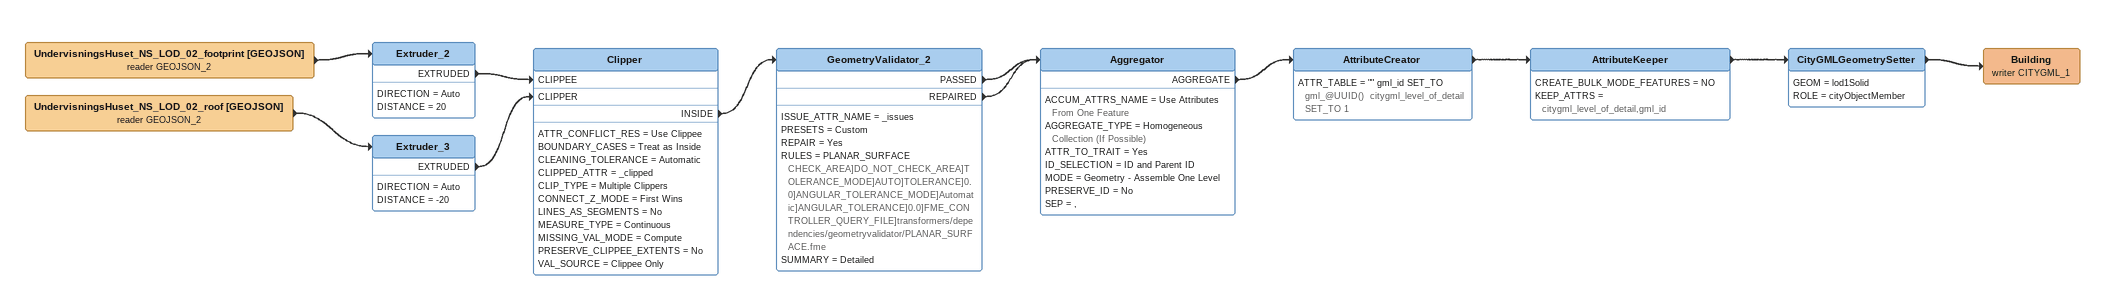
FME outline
UndervisningsHuset_NS_LOD_02_footprint [GEOJSON] (reader GEOJSON_2)
    -> Extruder_2
Extruder_2
    DIRECTION = Auto
    DISTANCE = 20
    EXTRUDED -> Clipper [CLIPPEE]
UndervisningsHuset_NS_LOD_02_roof [GEOJSON] (reader GEOJSON_2)
    -> Extruder_3
Extruder_3
    DIRECTION = Auto
    DISTANCE = -20
    EXTRUDED -> Clipper [CLIPPER]
Clipper
    ATTR_CONFLICT_RES = Use Clippee
    BOUNDARY_CASES = Treat as Inside
    CLEANING_TOLERANCE = Automatic
    CLIPPED_ATTR = _clipped
    CLIP_TYPE = Multiple Clippers
    CONNECT_Z_MODE = First Wins
    LINES_AS_SEGMENTS = No
    MEASURE_TYPE = Continuous
    MISSING_VAL_MODE = Compute
    PRESERVE_CLIPPEE_EXTENTS = No
    VAL_SOURCE = Clippee Only
    INSIDE -> GeometryValidator_2
GeometryValidator_2
    ISSUE_ATTR_NAME = _issues
    PRESETS = Custom
    REPAIR = Yes
    RULES = PLANAR_SURFACE CHECK_AREA]DO_NOT_CHECK_AREA]TOLERANCE_MODE]AUTO]TOLERANCE]0.0]ANGULAR_TOLERANCE_MODE]Automatic]ANGULAR_TOLERANCE]0.0]FME_CONTROLLER_QUERY_FILE]transformers/dependencies/geometryvalidator/PLANAR_SURFACE.fme
    SUMMARY = Detailed
    PASSED -> Aggregator
    REPAIRED -> Aggregator
Aggregator
    ACCUM_ATTRS_NAME = Use Attributes From One Feature
    AGGREGATE_TYPE = Homogeneous Collection (If Possible)
    ATTR_TO_TRAIT = Yes
    ID_SELECTION = ID and Parent ID
    MODE = Geometry - Assemble One Level
    PRESERVE_ID = No
    SEP = ,
    AGGREGATE -> AttributeCreator
AttributeCreator
    ATTR_TABLE = "" gml_id SET_TO gml_@UUID()  citygml_level_of_detail SET_TO 1
    -> AttributeKeeper
AttributeKeeper
    CREATE_BULK_MODE_FEATURES = NO
    KEEP_ATTRS = citygml_level_of_detail,gml_id
    -> CityGMLGeometrySetter
CityGMLGeometrySetter
    GEOM = lod1Solid
    ROLE = cityObjectMember
    -> Building (writer CITYGML_1)
Building (writer CITYGML_1)
